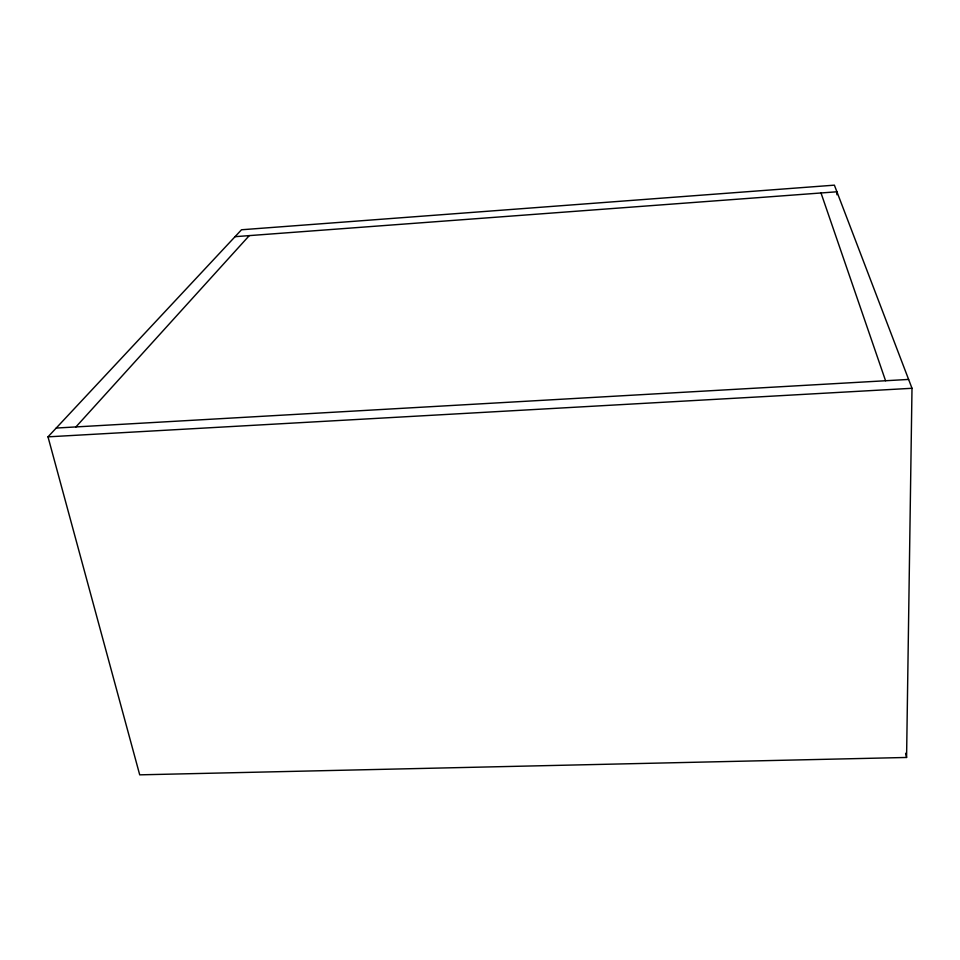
<?xml version="1.0" encoding="UTF-8"?>
<svg xmlns="http://www.w3.org/2000/svg" width="960" height="960" viewBox="0 0 960 960"><rect width="100%" height="100%" fill="white"/><g stroke="black" fill="none" stroke-linecap="round" stroke-linejoin="round"><path stroke-width="1.44" d="M906.576 757.464L912 388.284L834.384 185.16L241.512 229.764L48 436.848L139.716 774.84L906.576 757.464L905.604 753.312M75.924 426.924L249.288 235.608M235.056 236.676L836.904 191.784L836.94 194.772M56.22 428.052L908.616 379.428M48 436.848L912 388.284M821.004 192.96L885.564 380.748"/></g></svg>
